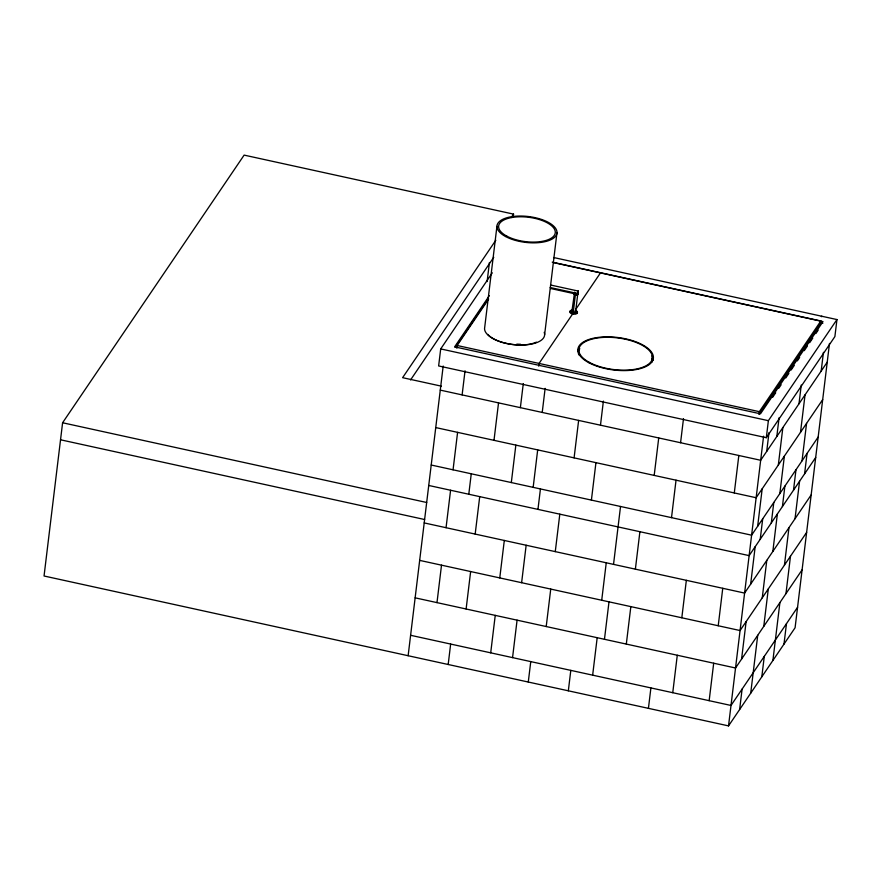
<?xml version="1.0" encoding="UTF-8"?>
<svg xmlns="http://www.w3.org/2000/svg" width="881" height="881" viewBox="0 0 881 881"><rect width="100%" height="100%" fill="white"/><g stroke="black" fill="none" stroke-linecap="round" stroke-linejoin="round"><path stroke-width="1.32" d="M573.762 292.679L573.839 293.791L574.566 292.899M513.227 216.737L513.546 214.116L244.125 155.111L62.595 422.759L44.05 575.998L728.532 725.889L795.091 627.746L829.495 343.414M492.325 272.802L440.698 348.92L438.639 365.945L766.316 437.703L834.891 336.586L836.95 319.561L553.587 257.516M408.134 655.728L443.187 366.033M456.821 348.215L457.14 345.495L488.669 299.011M436.987 602.615L441.513 565.162M446.05 527.708L450.587 490.243M453.054 469.815L457.591 432.351M462.118 394.897L465.036 370.813M487.116 281.568L489.429 262.505M496.928 226.384L484.561 328.536A30.207 13.006 6.9 0 0 516.96 344.878A30.207 13.006 6.9 0 0 544.216 332.346M448.187 664.494L450.654 644.066M468.791 494.23L471.258 473.802M466.115 609.002L470.641 571.538M475.178 534.084L479.716 496.62M493.999 440.324L498.536 402.87M490.706 652.832L495.243 615.379M499.769 577.914L504.306 540.46M511.31 482.568L515.848 445.114M520.374 407.65L523.292 383.576M538.731 366.155L539.062 363.435L572.903 313.548M544.623 334.67L556.99 232.507M512.555 657.622L517.081 620.158M521.618 582.704L526.155 545.24M533.159 487.358L537.685 449.894M542.222 412.44L545.13 388.356M537.961 509.383L540.438 488.944M571.912 311.356L574.599 292.151M528.281 682.037L530.758 661.609M573.068 313.856L575.579 293.087M577.198 295.19L578.332 290.895L578.2 293.692L577.198 295.19L575.381 294.783M575.392 313.548L577.705 294.441M546.209 626.534L550.746 589.081M555.272 551.627L559.809 514.163M574.093 457.867L578.63 420.413M568.333 690.803L570.8 670.375M591.404 500.111L595.941 462.657M600.479 425.193L603.386 401.108M592.649 675.154L597.186 637.701M601.712 600.247L606.249 562.783M604.465 639.298L609.002 601.833M613.528 564.38L620.532 506.487M626.314 644.077L630.84 606.624M635.377 569.159L639.903 531.706M654.198 475.41L658.724 437.945M648.427 708.346L650.905 687.918M671.509 517.654L676.035 480.189M680.572 442.736L683.491 418.651M672.754 692.697L677.28 655.244M681.817 617.779L686.343 580.326M709.161 700.67L713.687 663.217M718.224 625.752L722.75 588.299M734.291 492.953L738.829 455.488M820.85 320.97L759.334 411.669L759.004 414.389L820.519 323.69L820.85 320.97L552.233 262.142M728.532 725.889L763.585 436.194M766.316 437.703L768.375 420.678L836.95 319.561M741.582 659.076L746.119 621.623M750.656 584.158L755.182 546.705M757.66 526.265L762.186 488.812M766.723 451.358L768.992 432.626M739.622 709.535L742.099 689.096M760.226 539.271L762.704 518.832M776.811 436.48L779.079 417.759M750.711 693.171L757.726 635.289M762.252 597.825L766.789 560.371M771.316 522.907L773.793 502.478M778.33 465.025L782.857 427.56M763.772 626.369L768.309 588.904M772.835 551.451L777.372 513.986M779.839 493.558L784.376 456.094M761.812 676.817L764.279 656.389M782.416 506.553L784.883 486.125M798.99 403.773L801.258 385.041M772.901 660.464L779.905 602.571M784.442 565.117L788.969 527.653M793.506 490.199L795.984 469.771M800.51 432.307L805.047 394.853M785.962 593.651L790.488 556.197M795.025 518.733L799.563 481.279M802.029 460.84L806.567 423.387M783.991 644.11L786.469 623.671M804.595 473.846L807.073 453.407M821.18 371.055L823.449 352.334M573.091 313.151L572.452 312.744L573.091 313.151A1.905 0.815 6.9 0 0 574.104 313.262M495.827 240.238L402.606 377.674L441.326 386.153M511.233 217.519L513.546 214.116M410.568 379.931L493.767 257.263M489.384 295.631L454.64 346.85L760.479 413.817L822.997 321.631L553.389 262.593M455.213 347.411L488.404 298.472M575.976 309.011L600.578 272.736M772.626 397.309L775.709 392.761M778.793 388.213L781.117 384.799M785.742 377.96L788.836 373.412M791.149 369.998L794.233 365.45M797.327 360.891L799.64 357.477M804.265 350.649L807.359 346.101M809.672 342.687L812.756 338.128M815.85 333.58L818.163 330.166M827.237 362.135L760.677 460.278L440.28 390.118M822.7 399.6L756.14 497.732L435.743 427.571M818.163 437.053L751.603 535.185L431.216 465.025M815.696 457.481L749.136 555.625L428.739 485.464M811.159 494.946L744.599 593.078L424.202 522.918M806.633 532.399L740.073 630.543L419.675 560.382M802.095 569.864L735.536 667.996L415.138 597.836M797.558 607.317L730.999 705.461L410.612 635.289M572.088 311.158L571.89 311.345A1.905 0.815 6.9 0 0 573.046 312.447A1.905 0.815 6.9 0 0 575.414 312.259A1.905 0.815 6.9 0 0 574.665 311.125M820.112 322.743L822.799 323.338M550.801 285.059L578.112 291.038M550.173 287.514L577.407 293.483M550.471 288.472L574.06 293.648M457.14 345.495L759.334 411.669M440.698 348.92L768.375 420.678M62.595 422.759L426.679 502.489M60.536 439.784L424.62 519.515M578.74 354.823A37.057 15.957 6.9 0 1 578.465 352.697M578.564 351.662A37.057 15.957 6.9 0 1 579.797 348.678M651.852 358.082A37.057 15.957 6.9 0 1 651.775 362.267M536.419 342.136A28.5 12.268 6.9 0 1 487.821 334.395M577.617 351.541A38.004 16.365 6.9 0 1 578.894 348.48M651.874 355.924A38.004 16.365 6.9 0 1 653.074 360.307M577.529 293.802A1.905 0.815 6.9 0 1 576.515 294.882A1.905 0.815 6.9 0 1 574.016 294.001A1.905 0.815 6.9 0 1 575.899 293.219M575.7 311.246A3.799 1.641 6.9 0 1 576.592 313.735A3.799 1.641 6.9 0 1 571.031 313.361A3.799 1.641 6.9 0 1 571.119 310.949M575.447 312.821A1.905 0.815 6.9 0 1 574.555 313.229M575.789 310.575A3.799 1.641 6.9 0 1 576.46 313.14A3.799 1.641 6.9 0 1 570.679 312.425A3.799 1.641 6.9 0 1 572.011 310.101M821.334 316.653A3.039 0.595 -77.6 0 1 821.962 316.587M520.506 344.262A28.5 12.268 6.9 0 1 516.817 344.13M589.367 362.399A37.057 15.957 6.9 0 0 651.125 361.507A37.057 15.957 6.9 0 0 606.392 337.291A37.057 15.957 6.9 0 0 589.367 362.399M588.695 362.62A38.004 16.365 6.9 0 0 652.039 361.706A38.004 16.365 6.9 0 0 606.161 336.861A38.004 16.365 6.9 0 0 588.695 362.62M505.54 236.515A30.207 13.006 6.9 0 0 555.9 235.789A30.207 13.006 6.9 0 0 519.427 216.043A30.207 13.006 6.9 0 0 505.54 236.515M506.751 236.108A28.5 12.268 6.9 0 0 554.259 235.425A28.5 12.268 6.9 0 0 519.856 216.792A28.5 12.268 6.9 0 0 506.751 236.108"/></g></svg>
